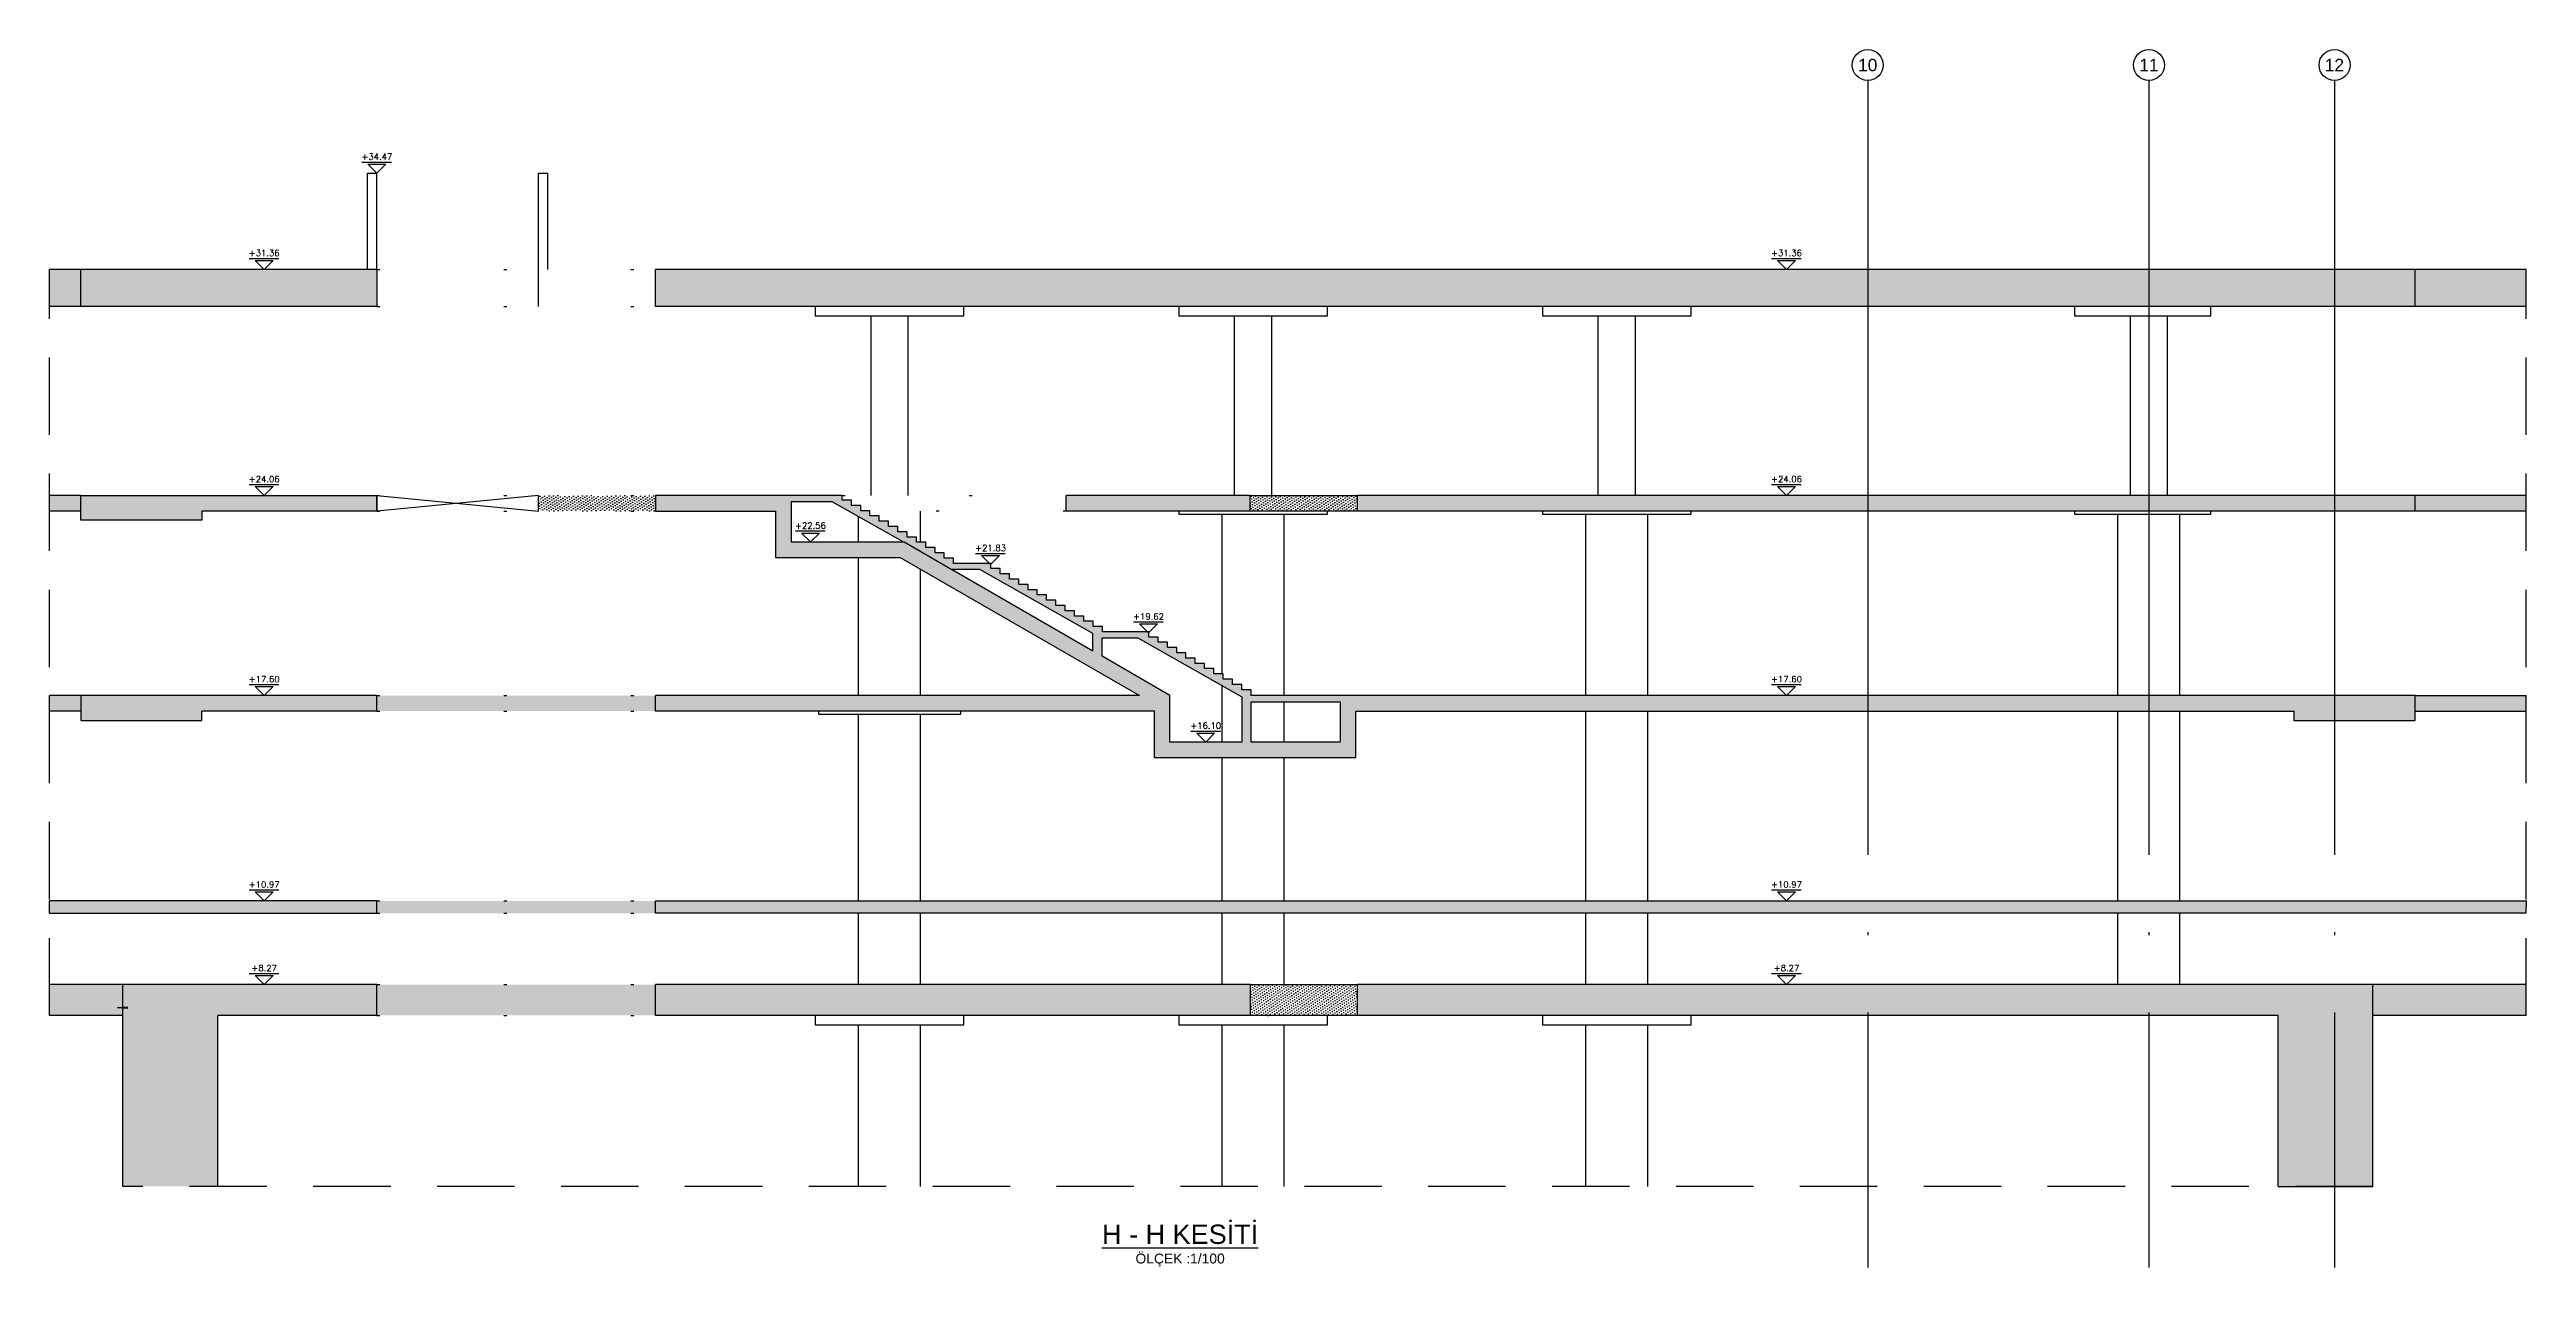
# Model space of a CAD drawing. Header units: millimetres. Extents: x 400392 to 401186, y 4543812 to 4544115.
# Drawn here: x 401105.6 to 401185.6, y 4543907.3 to 4543946.7 of the extents above; entities that cross this region are included whole.
import ezdxf
from ezdxf.enums import TextEntityAlignment as Align

# ---------------------------------------------------------------- set-up
doc = ezdxf.new("R2010")
doc.units = ezdxf.units.MM
for name, pattern in [('ACAD_ISO05W100', [33, 24, -3, 0, -3, 0, -3]), ('AKS', [3, 2.5, -0.25, 0, -0.25]), ('CIZGI', [0.4, 0.25, -0.15]), ('CONTINU', [0]), ('Dot', [4, 0, -4]), ('HIDDEN', [0.375, 0.25, -0.125])]:
    doc.linetypes.add(name, pattern=pattern)
for name, color, linetype in [('aks prota', 2, 'AKS'), ('caks prota', 4, 'Continuous'), ('görünüş prota', 4, 'Continuous'), ('iderzi_PROTA', 3, 'Continuous'), ('kesik prota', 2, 'CIZGI'), ('kesit prota', 1, 'Continuous'), ('kesit tarama prota', 252, 'Continuous'), ('kolon tarama prota', 252, 'Continuous'), ('kot prota', 4, 'Continuous'), ('PRT-CST-rc_level', 6, 'Continuous'), ('PRT-CST-rc_levermark', 4, 'Continuous'), ('st_s_su tutucu', 2, 'Continuous'), ('st_s_ölçü', 4, 'Continuous'), ('t35 prota', 3, 'Continuous'), ('taks prota', 7, 'Continuous'), ('tplan prota', 7, 'Continuous')]:
    doc.layers.add(name, color=color, linetype=linetype)
doc.styles.add('Arial', font='Arial.ttf')
doc.styles.add('OLCU', font='romanstw.shx')
doc.styles.add('TAKS', font='Arial Unicode.ttf')
pattern_1 = [(36, (401064.47961, 4543652.329636), (-0.014547592, 0.087543451), [0, -0.079375])]

# ---------------------------------------------------------------- blocks, each defined once
blk = doc.blocks.new('KOTK5')
at = {"layer": 'PRT-CST-rc_levermark'}
blk.add_line((217, 160), (-213, 160), dxfattribs=at)
blk.add_lwpolyline([(130, 130), (-130, 130), (0, 0)], close=True, dxfattribs=at)
at = {"layer": 'PRT-CST-rc_level', "style": 'OLCU'}
blk.add_attdef('000.00', text='', height=90, dxfattribs=at).set_placement((0, 193), align=Align.CENTER)
blk = doc.blocks.new('D')
at = {"layer": 'st_s_su tutucu', "linetype": 'CONTINU', "ltscale": 0.2}
for p, q in [((-39988, 52508), (-39993, 52508)), ((-39993, 52508), (-39993, 52507)), ((-39993, 52507), (-39991, 52506)), ((-39991, 52499), (-39992, 52499)), ((-39992, 52499), (-39992, 52498)), ((-39992, 52498), (-39991, 52498)), ((-39991, 52489), (-39992, 52489)), ((-39992, 52489), (-39992, 52488)), ((-39992, 52488), (-39991, 52488)), ((-39991, 52479), (-39992, 52479)), ((-39992, 52479), (-39992, 52478)), ((-39992, 52478), (-39991, 52478)), ((-39992, 52468), (-39992, 52469)), ((-39992, 52469), (-39991, 52469)), ((-39991, 52468), (-39992, 52468)), ((-39991, 52506), (-39991, 52499)), ((-39991, 52498), (-39991, 52489)), ((-39991, 52488), (-39991, 52479)), ((-39991, 52469), (-39991, 52478)), ((-39991, 52459), (-39991, 52468)), ((-39990, 52506), (-39988, 52507)), ((-39990, 52499), (-39990, 52506)), ((-39989, 52499), (-39990, 52499)), ((-39990, 52489), (-39990, 52498)), ((-39990, 52498), (-39989, 52498)), ((-39989, 52489), (-39990, 52489)), ((-39990, 52479), (-39990, 52488)), ((-39990, 52488), (-39989, 52488)), ((-39989, 52479), (-39990, 52479)), ((-39990, 52478), (-39989, 52478)), ((-39990, 52478), (-39990, 52469)), ((-39990, 52469), (-39989, 52469)), ((-39989, 52468), (-39990, 52468)), ((-39990, 52468), (-39990, 52459)), ((-39989, 52498), (-39989, 52499)), ((-39989, 52488), (-39989, 52489)), ((-39989, 52478), (-39989, 52479)), ((-39989, 52469), (-39989, 52468)), ((-39988, 52507), (-39988, 52508)), ((-39993, 52449), (-39991, 52450)), ((-39993, 52448), (-39993, 52449)), ((-39988, 52448), (-39993, 52448)), ((-39992, 52458), (-39992, 52459)), ((-39992, 52459), (-39991, 52459)), ((-39991, 52458), (-39992, 52458)), ((-39991, 52450), (-39991, 52458)), ((-39990, 52459), (-39989, 52459)), ((-39989, 52458), (-39990, 52458)), ((-39990, 52458), (-39990, 52450)), ((-39990, 52450), (-39988, 52449)), ((-39989, 52459), (-39989, 52458)), ((-39988, 52449), (-39988, 52448))]:
    blk.add_line(p, q, dxfattribs=at)
blk = doc.blocks.new('H-H Kesiti')
at = {"layer": 'kesit tarama prota'}
h = blk.add_hatch(color=256, dxfattribs=at)
h.dxf.hatch_style = 1
h.paths.add_polyline_path([(401224.72, 4543997.121), (401223.709, 4543997.121), (401223.709, 4543995.921), (401224.72, 4543995.921)])
h.paths.add_polyline_path([(401234.278, 4543997.121), (401224.72, 4543997.121), (401224.72, 4543995.921), (401234.278, 4543995.921)])
h = blk.add_hatch(color=256, dxfattribs=at)
h.dxf.hatch_style = 1
h.paths.add_polyline_path([(401300.084, 4543997.121), (401243.278, 4543997.121), (401243.278, 4543995.921), (401300.084, 4543995.921)])
h = blk.add_hatch(color=256, dxfattribs=at)
h.dxf.hatch_style = 1
h.paths.add_polyline_path([(401303.677, 4543997.121), (401300.084, 4543997.121), (401300.084, 4543995.921), (401303.677, 4543995.921)])
h = blk.add_hatch(color=256, dxfattribs=at)
h.dxf.hatch_style = 1
h.paths.add_polyline_path([(401224.718, 4543989.821), (401223.709, 4543989.821), (401223.709, 4543989.321), (401224.718, 4543989.321)])
h.paths.add_polyline_path([(401234.278, 4543989.821), (401224.718, 4543989.821), (401224.718, 4543989.021), (401228.631, 4543989.021), (401228.631, 4543989.321), (401234.278, 4543989.321)])
h = blk.add_hatch(dxfattribs=at)
h.set_pattern_fill('DOTS', color=2, scale=0.05, angle=36)
h.set_pattern_definition(pattern_1)
h.paths.add_polyline_path([(401243.278, 4543989.821), (401239.498, 4543989.821), (401239.498, 4543989.321), (401243.278, 4543989.321)])
h = blk.add_hatch(color=256, dxfattribs=at)
h.dxf.hatch_style = 1
h.paths.add_polyline_path([(401300.084, 4543983.361), (401262.501, 4543983.361), (401262.501, 4543983.551), (401262.201, 4543983.551), (401262.201, 4543983.721), (401261.901, 4543983.721), (401261.901, 4543983.891), (401261.601, 4543983.891), (401261.601, 4543984.061), (401261.301, 4543984.061), (401261.301, 4543984.231), (401261.001, 4543984.231), (401261.001, 4543984.401), (401260.701, 4543984.401), (401260.701, 4543984.571), (401260.401, 4543984.571), (401260.401, 4543984.741), (401260.101, 4543984.741), (401260.101, 4543984.911), (401259.801, 4543984.911), (401259.801, 4543985.081), (401259.501, 4543985.081), (401259.501, 4543985.251), (401259.201, 4543985.251), (401259.201, 4543985.421), (401257.701, 4543985.421), (401257.701, 4543985.591), (401257.401, 4543985.591), (401257.401, 4543985.761), (401257.101, 4543985.761), (401257.101, 4543985.931), (401256.801, 4543985.931), (401256.801, 4543986.101), (401256.501, 4543986.101), (401256.501, 4543986.271), (401256.201, 4543986.271), (401256.201, 4543986.441), (401255.901, 4543986.441), (401255.901, 4543986.611), (401255.601, 4543986.611), (401255.601, 4543986.781), (401255.301, 4543986.781), (401255.301, 4543986.951), (401255.001, 4543986.951), (401255.001, 4543987.121), (401254.701, 4543987.121), (401254.701, 4543987.291), (401254.401, 4543987.291), (401254.401, 4543987.461), (401254.101, 4543987.461), (401254.101, 4543987.631), (401252.899, 4543987.631), (401252.899, 4543987.801), (401252.599, 4543987.801), (401252.599, 4543987.971), (401252.299, 4543987.971), (401252.299, 4543988.141), (401251.999, 4543988.141), (401251.999, 4543988.311), (401251.699, 4543988.311), (401251.699, 4543988.481), (401251.399, 4543988.481), (401251.399, 4543988.651), (401251.099, 4543988.651), (401251.099, 4543988.821), (401250.799, 4543988.821), (401250.799, 4543988.991), (401250.499, 4543988.991), (401250.499, 4543989.161), (401250.199, 4543989.161), (401250.199, 4543989.331), (401249.899, 4543989.331), (401249.899, 4543989.501), (401249.599, 4543989.501), (401249.599, 4543989.671), (401249.299, 4543989.671), (401249.299, 4543989.821), (401243.278, 4543989.821), (401243.278, 4543989.321), (401247.149, 4543989.321), (401247.149, 4543987.821), (401251.173, 4543987.821), (401258.897, 4543983.361), (401243.278, 4543983.361), (401243.278, 4543982.861), (401259.384, 4543982.861), (401259.384, 4543981.361), (401265.884, 4543981.361), (401265.884, 4543982.861), (401296.171, 4543982.861), (401296.171, 4543982.561), (401300.084, 4543982.561)])
h.paths.add_polyline_path([(401252.848, 4543987.431), (401253.748, 4543987.431), (401257.393, 4543985.366), (401257.393, 4543984.807)], flags=16)
h.paths.add_polyline_path([(401257.693, 4543984.634), (401257.693, 4543985.221), (401258.848, 4543985.221), (401262.201, 4543983.322), (401262.201, 4543981.861), (401259.884, 4543981.861), (401259.884, 4543983.369)], flags=16)
h.paths.add_polyline_path([(401262.501, 4543983.161), (401265.384, 4543983.161), (401265.384, 4543981.861), (401262.501, 4543981.861)], flags=16)
h.paths.add_polyline_path([(401251.275, 4543988.321), (401247.649, 4543988.321), (401247.649, 4543989.621), (401248.981, 4543989.621)], flags=16)
h = blk.add_hatch(color=256, dxfattribs=at)
h.dxf.hatch_style = 1
h.paths.add_polyline_path([(401262.471, 4543989.821), (401256.531, 4543989.821), (401256.531, 4543989.321), (401262.471, 4543989.321)])
h.paths.add_polyline_path([(401300.084, 4543989.821), (401265.942, 4543989.821), (401265.942, 4543989.321), (401300.084, 4543989.321)])
h = blk.add_hatch(dxfattribs=at)
h.set_pattern_fill('DOTS', color=2, scale=0.05, angle=36)
h.set_pattern_definition(pattern_1)
h.paths.add_polyline_path([(401265.942, 4543989.821), (401262.471, 4543989.821), (401262.471, 4543989.321), (401265.942, 4543989.321)])
h = blk.add_hatch(color=256, dxfattribs=at)
h.dxf.hatch_style = 1
h.paths.add_polyline_path([(401303.677, 4543989.821), (401300.084, 4543989.821), (401300.084, 4543989.321), (401303.677, 4543989.321)])
h = blk.add_hatch(color=256, dxfattribs=at)
h.dxf.hatch_style = 1
h.paths.add_polyline_path([(401224.718, 4543983.361), (401223.709, 4543983.361), (401223.709, 4543982.861), (401224.718, 4543982.861)])
h.paths.add_polyline_path([(401234.278, 4543983.361), (401224.718, 4543983.361), (401224.718, 4543982.561), (401228.631, 4543982.561), (401228.631, 4543982.861), (401234.278, 4543982.861)])
h = blk.add_hatch(dxfattribs=at)
h.set_pattern_fill('DOTS', color=2, scale=0.05, angle=36)
h.set_pattern_definition(pattern_1)
h.paths.add_polyline_path([(401243.278, 4543983.361), (401234.278, 4543983.361), (401234.278, 4543982.861), (401243.278, 4543982.861)])
h = blk.add_hatch(color=256, dxfattribs=at)
h.dxf.hatch_style = 1
h.paths.add_polyline_path([(401303.677, 4543983.361), (401300.084, 4543983.361), (401300.084, 4543982.861), (401303.677, 4543982.861)])
h = blk.add_hatch(color=256, dxfattribs=at)
h.dxf.hatch_style = 1
h.paths.add_polyline_path([(401234.278, 4543976.731), (401223.709, 4543976.731), (401223.709, 4543976.331), (401234.278, 4543976.331)])
h = blk.add_hatch(dxfattribs=at)
h.set_pattern_fill('DOTS', color=2, scale=0.05, angle=36)
h.set_pattern_definition(pattern_1)
h.paths.add_polyline_path([(401243.278, 4543976.731), (401234.278, 4543976.731), (401234.278, 4543976.331), (401243.278, 4543976.331)])
h = blk.add_hatch(color=256, dxfattribs=at)
h.dxf.hatch_style = 1
h.paths.add_polyline_path([(401303.682, 4543976.731), (401243.278, 4543976.731), (401243.278, 4543976.331), (401303.677, 4543976.331)])
h = blk.add_hatch(color=256, dxfattribs=at)
h.dxf.hatch_style = 1
h.paths.add_polyline_path([(401229.137, 4543973.031), (401234.278, 4543973.031), (401234.278, 4543974.031), (401223.709, 4543974.031), (401223.709, 4543973.031), (401226.074, 4543973.031), (401226.074, 4543967.513), (401229.137, 4543967.513)])
h = blk.add_hatch(dxfattribs=at)
h.set_pattern_fill('DOTS', color=2, scale=0.05, angle=36)
h.set_pattern_definition(pattern_1)
h.paths.add_polyline_path([(401243.278, 4543974.031), (401234.278, 4543974.031), (401234.278, 4543973.031), (401243.278, 4543973.031)])
h = blk.add_hatch(color=256, dxfattribs=at)
h.dxf.hatch_style = 1
h.paths.add_polyline_path([(401262.471, 4543974.031), (401243.278, 4543974.031), (401243.278, 4543973.031), (401262.471, 4543973.031)])
h = blk.add_hatch(dxfattribs=at)
h.set_pattern_fill('DOTS', color=2, scale=0.05, angle=36)
h.set_pattern_definition(pattern_1)
h.paths.add_polyline_path([(401265.942, 4543974.031), (401262.471, 4543974.031), (401262.471, 4543973.031), (401265.942, 4543973.031)])
h = blk.add_hatch(color=256, dxfattribs=at)
h.dxf.hatch_style = 1
h.paths.add_polyline_path([(401298.723, 4543973.031), (401303.677, 4543973.031), (401303.677, 4543974.031), (401265.942, 4543974.031), (401265.942, 4543973.031), (401295.661, 4543973.031), (401295.661, 4543967.513), (401298.723, 4543967.513)])
at = {"layer": 'aks prota', "ltscale": 10}
for p, q in [((401282.413, 4544003.223), (401282.413, 4543964.894)), ((401291.493, 4544003.223), (401291.493, 4543964.894)), ((401297.485, 4544003.223), (401297.485, 4543964.894))]:
    blk.add_line(p, q, dxfattribs=at)
at = {"layer": 'caks prota', "ltscale": 0.05}
for centre in [(401282.413, 4544003.723), (401291.493, 4544003.723), (401297.485, 4544003.723)]:
    blk.add_circle(centre, 0.5, dxfattribs=at)
at = {"layer": 'görünüş prota'}
for p, q in [((401250.232, 4543989.821), (401250.232, 4543995.621)), ((401251.432, 4543989.821), (401251.432, 4543995.621)), ((401261.971, 4543989.821), (401261.971, 4543995.621)), ((401263.171, 4543989.821), (401263.171, 4543995.621)), ((401273.713, 4543989.821), (401273.713, 4543995.621)), ((401274.913, 4543989.821), (401274.913, 4543995.621)), ((401290.893, 4543989.821), (401290.893, 4543995.621)), ((401292.093, 4543989.821), (401292.093, 4543995.621)), ((401249.832, 4543988.321), (401249.832, 4543989.139)), ((401251.832, 4543988.311), (401251.832, 4543989.321)), ((401261.571, 4543984.061), (401261.571, 4543989.221)), ((401263.571, 4543983.361), (401263.571, 4543989.221)), ((401273.313, 4543983.361), (401273.313, 4543989.221)), ((401275.313, 4543983.361), (401275.313, 4543989.221)), ((401290.493, 4543983.361), (401290.493, 4543989.221)), ((401292.493, 4543983.361), (401292.493, 4543989.221)), ((401249.832, 4543983.361), (401249.832, 4543987.821)), ((401251.832, 4543983.361), (401251.832, 4543987.441)), ((401261.571, 4543981.861), (401261.571, 4543983.679)), ((401263.571, 4543981.861), (401263.571, 4543983.161)), ((401249.832, 4543976.731), (401249.832, 4543982.761)), ((401251.832, 4543976.731), (401251.832, 4543982.761)), ((401273.313, 4543976.731), (401273.313, 4543982.861)), ((401275.313, 4543976.731), (401275.313, 4543982.861)), ((401290.493, 4543976.731), (401290.493, 4543982.861)), ((401292.493, 4543976.731), (401292.493, 4543982.861)), ((401261.571, 4543976.731), (401261.571, 4543981.361)), ((401263.571, 4543976.731), (401263.571, 4543981.361)), ((401249.832, 4543974.031), (401249.832, 4543976.331)), ((401251.832, 4543974.031), (401251.832, 4543976.331)), ((401261.571, 4543974.031), (401261.571, 4543976.331)), ((401263.571, 4543974.031), (401263.571, 4543976.331)), ((401273.313, 4543974.031), (401273.313, 4543976.331)), ((401275.313, 4543974.031), (401275.313, 4543976.331)), ((401290.493, 4543974.031), (401290.493, 4543976.331)), ((401292.493, 4543974.031), (401292.493, 4543976.331)), ((401249.832, 4543967.513), (401249.832, 4543972.731)), ((401251.832, 4543967.513), (401251.832, 4543972.731)), ((401261.571, 4543967.513), (401261.571, 4543972.731)), ((401263.571, 4543967.513), (401263.571, 4543972.731)), ((401273.313, 4543967.513), (401273.313, 4543972.731)), ((401275.313, 4543967.513), (401275.313, 4543972.731))]:
    blk.add_line(p, q, dxfattribs=at)
for points in [[(401233.978, 4543997.121), (401233.978, 4544000.231)], [(401233.978, 4544000.231), (401234.278, 4544000.231)], [(401234.278, 4543997.121), (401234.278, 4544000.231)], [(401239.498, 4543995.921), (401239.498, 4544000.231)], [(401239.498, 4544000.231), (401239.798, 4544000.231)], [(401239.798, 4543997.121), (401239.798, 4544000.231)], [(401248.432, 4543995.921), (401248.432, 4543995.621), (401253.232, 4543995.621), (401253.232, 4543995.921)], [(401260.171, 4543995.921), (401260.171, 4543995.621), (401264.971, 4543995.621), (401264.971, 4543995.921)], [(401271.91, 4543995.921), (401271.91, 4543995.621), (401276.71, 4543995.621), (401276.71, 4543995.921)], [(401289.09, 4543995.921), (401289.09, 4543995.621), (401293.49, 4543995.621), (401293.49, 4543995.921)], [(401262.471, 4543989.821), (401265.942, 4543989.821)], [(401260.171, 4543989.321), (401260.171, 4543989.221), (401264.971, 4543989.221), (401264.971, 4543989.321)], [(401265.942, 4543989.321), (401262.471, 4543989.321)], [(401271.91, 4543989.321), (401271.91, 4543989.221), (401276.71, 4543989.221), (401276.71, 4543989.321)], [(401289.09, 4543989.321), (401289.09, 4543989.221), (401293.49, 4543989.221), (401293.49, 4543989.321)], [(401248.532, 4543982.861), (401248.532, 4543982.761), (401253.132, 4543982.761), (401253.132, 4543982.861)], [(401262.471, 4543974.031), (401265.942, 4543974.031)], [(401248.432, 4543973.031), (401248.432, 4543972.731), (401253.232, 4543972.731), (401253.232, 4543973.031)], [(401260.171, 4543973.031), (401260.171, 4543972.731), (401264.971, 4543972.731), (401264.971, 4543973.031)], [(401265.942, 4543973.031), (401262.471, 4543973.031)], [(401271.912, 4543973.031), (401271.912, 4543972.731), (401276.712, 4543972.731), (401276.712, 4543973.031)]]:
    blk.add_lwpolyline(points, dxfattribs=at)
at = {"layer": 'görünüş prota', "color": 4, "linetype": 'Dot'}
for points in [[(401234.278, 4543997.121), (401243.278, 4543997.121)], [(401234.278, 4543995.921), (401243.278, 4543995.921)], [(401234.278, 4543989.821), (401243.278, 4543989.821)], [(401249.299, 4543989.821), (401256.531, 4543989.821)], [(401234.278, 4543989.321), (401243.278, 4543989.321)], [(401256.531, 4543989.321), (401250.199, 4543989.321)], [(401234.278, 4543983.361), (401243.278, 4543983.361)], [(401234.278, 4543982.861), (401243.278, 4543982.861)], [(401234.278, 4543976.731), (401243.278, 4543976.731)], [(401234.278, 4543976.331), (401243.278, 4543976.331)], [(401234.278, 4543974.031), (401243.278, 4543974.031)], [(401234.278, 4543973.031), (401243.278, 4543973.031)]]:
    blk.add_lwpolyline(points, dxfattribs=at)
at = {"layer": 'iderzi_PROTA', "linetype": 'ACAD_ISO05W100', "ltscale": 2}
for p, q in [((401226.074, 4543973.031), (401226.074, 4543974.031)), ((401298.723, 4543973.031), (401298.723, 4543974.031))]:
    blk.add_line(p, q, dxfattribs=at)
at = {"layer": 'kesik prota', "ltscale": 10}
blk.add_line((401298.723, 4543967.513), (401226.074, 4543967.513), dxfattribs=at)
at = {"layer": 'kesik prota', "linetype": 'HIDDEN', "ltscale": 10}
for points in [[(401223.709, 4543973.031), (401223.709, 4543997.121)], [(401303.677, 4543973.031), (401303.677, 4543997.121)]]:
    blk.add_lwpolyline(points, dxfattribs=at)
at = {"layer": 'kesik prota', "ltscale": 10}
blk.add_lwpolyline([(401251.275, 4543988.321), (401251.306, 4543988.321), (401252.912, 4543987.394)], dxfattribs=at)
at = {"layer": 'kesit prota', "color": 1}
for p, q in [((401234.278, 4543997.121), (401223.709, 4543997.121)), ((401234.278, 4543997.121), (401234.278, 4543995.921)), ((401303.677, 4543997.121), (401243.278, 4543997.121)), ((401243.278, 4543995.921), (401243.278, 4543997.121)), ((401234.278, 4543995.921), (401223.709, 4543995.921)), ((401303.677, 4543995.921), (401243.278, 4543995.921)), ((401262.471, 4543989.821), (401256.531, 4543989.821)), ((401256.531, 4543989.321), (401256.531, 4543989.821)), ((401262.471, 4543989.321), (401262.471, 4543989.821)), ((401303.677, 4543989.821), (401265.942, 4543989.821)), ((401265.942, 4543989.321), (401265.942, 4543989.821)), ((401300.084, 4543989.321), (401300.084, 4543989.821)), ((401262.471, 4543989.321), (401256.531, 4543989.321)), ((401303.677, 4543989.321), (401265.942, 4543989.321)), ((401224.718, 4543983.361), (401223.709, 4543983.361)), ((401234.278, 4543982.861), (401234.278, 4543983.361)), ((401243.278, 4543982.861), (401243.278, 4543983.361)), ((401224.718, 4543982.861), (401223.709, 4543982.861)), ((401234.278, 4543982.861), (401228.631, 4543982.861)), ((401259.384, 4543982.861), (401243.278, 4543982.861)), ((401259.384, 4543981.361), (401259.384, 4543982.861)), ((401265.884, 4543981.361), (401265.884, 4543982.861)), ((401259.384, 4543981.361), (401265.884, 4543981.361)), ((401234.278, 4543974.031), (401223.709, 4543974.031)), ((401234.278, 4543973.031), (401234.278, 4543974.031)), ((401262.471, 4543974.031), (401243.278, 4543974.031)), ((401243.278, 4543973.031), (401243.278, 4543974.031)), ((401262.471, 4543974.031), (401262.471, 4543973.031)), ((401303.677, 4543974.031), (401265.942, 4543974.031)), ((401265.942, 4543973.031), (401265.942, 4543974.031)), ((401226.074, 4543973.031), (401223.709, 4543973.031)), ((401226.074, 4543967.513), (401226.074, 4543973.031)), ((401234.278, 4543973.031), (401229.137, 4543973.031)), ((401229.137, 4543967.513), (401229.137, 4543973.031)), ((401262.471, 4543973.031), (401243.278, 4543973.031)), ((401295.661, 4543973.031), (401265.942, 4543973.031)), ((401295.661, 4543967.513), (401295.661, 4543973.031)), ((401303.677, 4543973.031), (401298.723, 4543973.031)), ((401298.723, 4543967.513), (401298.723, 4543973.031))]:
    blk.add_line(p, q, dxfattribs=at)
at = {"layer": 'kesit prota'}
for p, q in [((401224.72, 4543995.921), (401224.72, 4543997.121)), ((401300.084, 4543995.921), (401300.084, 4543997.121))]:
    blk.add_line(p, q, dxfattribs=at)
at = {"layer": 'kesit prota', "color": 1}
for points in [[(401224.718, 4543989.821), (401223.709, 4543989.821)], [(401224.718, 4543989.321), (401223.709, 4543989.321)], [(401247.149, 4543989.321), (401247.149, 4543987.821), (401251.173, 4543987.821), (401258.897, 4543983.361), (401243.278, 4543983.361)], [(401253.748, 4543987.431), (401252.848, 4543987.431), (401257.393, 4543984.807), (401257.393, 4543985.366), (401253.748, 4543987.431)], [(401259.884, 4543983.369), (401257.693, 4543984.634), (401257.693, 4543985.221), (401258.848, 4543985.221), (401262.201, 4543983.322), (401262.201, 4543981.861)], [(401262.201, 4543981.861), (401259.884, 4543981.861), (401259.884, 4543983.361)]]:
    blk.add_lwpolyline(points, dxfattribs=at)
for points in [[(401224.718, 4543989.821), (401234.278, 4543989.821), (401234.278, 4543989.321), (401228.631, 4543989.321), (401228.631, 4543989.021), (401224.718, 4543989.021)], [(401251.275, 4543988.321), (401248.981, 4543989.621), (401247.649, 4543989.621), (401247.649, 4543988.321)], [(401262.501, 4543983.161), (401265.384, 4543983.161), (401265.384, 4543981.861), (401262.501, 4543981.861)]]:
    blk.add_lwpolyline(points, close=True, dxfattribs=at)
at = {"layer": 'kesit prota'}
for points in [[(401265.884, 4543982.861), (401296.171, 4543982.861), (401296.171, 4543982.561), (401300.084, 4543982.561), (401300.084, 4543983.361), (401262.501, 4543983.361), (401262.501, 4543983.551), (401262.201, 4543983.551), (401262.201, 4543983.721), (401261.901, 4543983.721), (401261.901, 4543983.891), (401261.601, 4543983.891), (401261.601, 4543984.061), (401261.301, 4543984.061), (401261.301, 4543984.231), (401261.001, 4543984.231), (401261.001, 4543984.401), (401260.701, 4543984.401), (401260.701, 4543984.571), (401260.401, 4543984.571), (401260.401, 4543984.741), (401260.101, 4543984.741), (401260.101, 4543984.911), (401259.801, 4543984.911), (401259.801, 4543985.081), (401259.501, 4543985.081), (401259.501, 4543985.251), (401259.201, 4543985.251), (401259.201, 4543985.421), (401257.701, 4543985.421), (401257.701, 4543985.591), (401257.401, 4543985.591), (401257.401, 4543985.761), (401257.101, 4543985.761), (401257.101, 4543985.931), (401256.801, 4543985.931), (401256.801, 4543986.101), (401256.501, 4543986.101), (401256.501, 4543986.271), (401256.201, 4543986.271), (401256.201, 4543986.441), (401255.901, 4543986.441), (401255.901, 4543986.611), (401255.601, 4543986.611), (401255.601, 4543986.781), (401255.301, 4543986.781), (401255.301, 4543986.951), (401255.001, 4543986.951), (401255.001, 4543987.121), (401254.701, 4543987.121), (401254.701, 4543987.291), (401254.401, 4543987.291), (401254.401, 4543987.461), (401254.101, 4543987.461), (401254.101, 4543987.631), (401252.899, 4543987.631), (401252.899, 4543987.801), (401252.599, 4543987.801), (401252.599, 4543987.971), (401252.299, 4543987.971), (401252.299, 4543988.141), (401251.999, 4543988.141), (401251.999, 4543988.311), (401251.699, 4543988.311), (401251.699, 4543988.481), (401251.399, 4543988.481), (401251.399, 4543988.651), (401251.099, 4543988.651), (401251.099, 4543988.821), (401250.799, 4543988.821), (401250.799, 4543988.991), (401250.499, 4543988.991), (401250.499, 4543989.161), (401250.199, 4543989.161), (401250.199, 4543989.331), (401249.899, 4543989.331), (401249.899, 4543989.501), (401249.599, 4543989.501), (401249.599, 4543989.671), (401249.299, 4543989.671), (401249.299, 4543989.821), (401243.278, 4543989.821), (401243.278, 4543989.321), (401247.149, 4543989.321)], [(401234.278, 4543983.361), (401224.718, 4543983.361), (401224.718, 4543982.561), (401228.631, 4543982.561), (401228.631, 4543982.861)], [(401300.084, 4543983.361), (401303.677, 4543983.361)], [(401300.084, 4543982.861), (401303.677, 4543982.861)], [(401223.709, 4543976.331), (401234.278, 4543976.331), (401234.278, 4543976.731), (401223.709, 4543976.731)], [(401303.677, 4543976.331), (401243.278, 4543976.331), (401243.278, 4543976.731), (401303.682, 4543976.731)], [(401303.677, 4543976.331), (401303.682, 4543976.731)], [(401303.677, 4543973.031), (401303.677, 4543974.031)]]:
    blk.add_lwpolyline(points, dxfattribs=at)
at = {"layer": 'kesit tarama prota'}
for points in [[(401223.709, 4543995.921), (401223.709, 4543997.121)], [(401303.677, 4543995.921), (401303.677, 4543997.121)], [(401223.709, 4543989.321), (401223.709, 4543989.821)], [(401303.677, 4543989.321), (401303.677, 4543989.821)], [(401223.709, 4543982.861), (401223.709, 4543983.361)], [(401303.677, 4543982.861), (401303.677, 4543983.361)], [(401223.709, 4543976.331), (401223.709, 4543976.731)], [(401295.661, 4543967.513), (401298.723, 4543967.513)]]:
    blk.add_lwpolyline(points, dxfattribs=at)
at = {"layer": 'kolon tarama prota', "color": 2}
blk.add_lwpolyline([(401234.278, 4543989.321), (401234.278, 4543989.821), (401239.498, 4543989.321), (401239.498, 4543989.821), (401234.278, 4543989.321), (401234.278, 4543989.821)], dxfattribs=at)
at = {"layer": 'kot prota', "linetype": 'CONTINU', "ltscale": 0.1}
ref = blk.add_blockref('KOTK5', (401234.278, 4544000.231), dxfattribs=dict(at, xscale=-0.002222222222222221, yscale=0.002222222222222221, zscale=0.002222222222222222, rotation=1.399620875197627e-05))
ref.add_attrib('000.00', '+34.47', dxfattribs={"layer": 'PRT-CST-rc_level', "height": 0.2, "rotation": 0.00001, "style": 'OLCU'}).set_placement((401234.278, 4544000.661), align=Align.CENTER)
ref = blk.add_blockref('KOTK5', (401230.64, 4543997.121), dxfattribs=dict(at, xscale=-0.002222222222222222, yscale=0.002222222222222222, zscale=0.002222222222222222, rotation=359.9999999999902))
ref.add_attrib('000.00', '+31.36', dxfattribs={"layer": 'PRT-CST-rc_level', "height": 0.2, "style": 'OLCU'}).set_placement((401230.64, 4543997.551), align=Align.CENTER)
ref = blk.add_blockref('KOTK5', (401279.792, 4543997.121), dxfattribs=dict(at, xscale=-0.002222222222222222, yscale=0.002222222222222222, zscale=0.002222222222222222, rotation=359.9999999999902))
ref.add_attrib('000.00', '+31.36', dxfattribs={"layer": 'PRT-CST-rc_level', "height": 0.2, "style": 'OLCU'}).set_placement((401279.792, 4543997.551), align=Align.CENTER)
ref = blk.add_blockref('KOTK5', (401230.64, 4543989.821), dxfattribs=dict(at, xscale=-0.002222222222222222, yscale=0.002222222222222222, zscale=0.002222222222222222, rotation=359.9999999999902))
ref.add_attrib('000.00', '+24.06', dxfattribs={"layer": 'PRT-CST-rc_level', "height": 0.2, "style": 'OLCU'}).set_placement((401230.64, 4543990.251), align=Align.CENTER)
ref = blk.add_blockref('KOTK5', (401279.792, 4543989.821), dxfattribs=dict(at, xscale=-0.002222222222222222, yscale=0.002222222222222222, zscale=0.002222222222222222, rotation=359.9999999999902))
ref.add_attrib('000.00', '+24.06', dxfattribs={"layer": 'PRT-CST-rc_level', "height": 0.2, "style": 'OLCU'}).set_placement((401279.792, 4543990.251), align=Align.CENTER)
ref = blk.add_blockref('KOTK5', (401248.276, 4543988.321), dxfattribs=dict(at, xscale=-0.002222222222222222, yscale=0.002222222222222222, zscale=0.002222222222222222, rotation=359.9999999999902))
ref.add_attrib('000.00', '+22.56', dxfattribs={"layer": 'PRT-CST-rc_level', "height": 0.2, "style": 'OLCU'}).set_placement((401248.276, 4543988.751), align=Align.CENTER)
ref = blk.add_blockref('KOTK5', (401254.093, 4543987.594), dxfattribs=dict(at, xscale=-0.002222222222222222, yscale=0.002222222222222222, zscale=0.002222222222222222, rotation=359.9999999999902))
ref.add_attrib('000.00', '+21.83', dxfattribs={"layer": 'PRT-CST-rc_level', "height": 0.2, "style": 'OLCU'}).set_placement((401254.093, 4543988.024), align=Align.CENTER)
ref = blk.add_blockref('KOTK5', (401259.193, 4543985.384), dxfattribs=dict(at, xscale=-0.002222222222222222, yscale=0.002222222222222222, zscale=0.002222222222222222, rotation=359.9999999999902))
ref.add_attrib('000.00', '+19.62', dxfattribs={"layer": 'PRT-CST-rc_level', "height": 0.2, "style": 'OLCU'}).set_placement((401259.193, 4543985.814), align=Align.CENTER)
ref = blk.add_blockref('KOTK5', (401230.64, 4543983.361), dxfattribs=dict(at, xscale=-0.002222222222222222, yscale=0.002222222222222222, zscale=0.002222222222222222, rotation=359.9999999999902))
ref.add_attrib('000.00', '+17.60', dxfattribs={"layer": 'PRT-CST-rc_level', "height": 0.2, "style": 'OLCU'}).set_placement((401230.64, 4543983.791), align=Align.CENTER)
ref = blk.add_blockref('KOTK5', (401279.792, 4543983.361), dxfattribs=dict(at, xscale=-0.002222222222222222, yscale=0.002222222222222222, zscale=0.002222222222222222, rotation=359.9999999999902))
ref.add_attrib('000.00', '+17.60', dxfattribs={"layer": 'PRT-CST-rc_level', "height": 0.2, "style": 'OLCU'}).set_placement((401279.792, 4543983.791), align=Align.CENTER)
ref = blk.add_blockref('KOTK5', (401261.038, 4543981.861), dxfattribs=dict(at, xscale=-0.002222222222222222, yscale=0.002222222222222222, zscale=0.002222222222222222, rotation=359.9999999999902))
ref.add_attrib('000.00', '+16.10', dxfattribs={"layer": 'PRT-CST-rc_level', "height": 0.2, "style": 'OLCU'}).set_placement((401261.038, 4543982.291), align=Align.CENTER)
ref = blk.add_blockref('KOTK5', (401230.64, 4543976.731), dxfattribs=dict(at, xscale=-0.002222222222222222, yscale=0.002222222222222222, zscale=0.002222222222222222, rotation=359.9999999999902))
ref.add_attrib('000.00', '+10.97', dxfattribs={"layer": 'PRT-CST-rc_level', "height": 0.2, "style": 'OLCU'}).set_placement((401230.64, 4543977.161), align=Align.CENTER)
ref = blk.add_blockref('KOTK5', (401279.792, 4543976.731), dxfattribs=dict(at, xscale=-0.002222222222222222, yscale=0.002222222222222222, zscale=0.002222222222222222, rotation=359.9999999999902))
ref.add_attrib('000.00', '+10.97', dxfattribs={"layer": 'PRT-CST-rc_level', "height": 0.2, "style": 'OLCU'}).set_placement((401279.792, 4543977.161), align=Align.CENTER)
ref = blk.add_blockref('KOTK5', (401230.64, 4543974.031), dxfattribs=dict(at, xscale=-0.002222222222222222, yscale=0.002222222222222222, zscale=0.002222222222222222, rotation=359.9999999999902))
ref.add_attrib('000.00', '+8.27', dxfattribs={"layer": 'PRT-CST-rc_level', "height": 0.2, "style": 'OLCU'}).set_placement((401230.64, 4543974.461), align=Align.CENTER)
ref = blk.add_blockref('KOTK5', (401279.792, 4543974.031), dxfattribs=dict(at, xscale=-0.002222222222222222, yscale=0.002222222222222222, zscale=0.002222222222222222, rotation=359.9999999999902))
ref.add_attrib('000.00', '+8.27', dxfattribs={"layer": 'PRT-CST-rc_level', "height": 0.2, "style": 'OLCU'}).set_placement((401279.792, 4543974.461), align=Align.CENTER)
at = {"layer": 'st_s_ölçü', "xscale": 0.004999999999999998, "yscale": 0.004999999999999998, "zscale": 0.004999999999999998, "rotation": 270}
blk.add_blockref('D', (400963.683, 4543773.33), dxfattribs=at)
at = {"layer": 't35 prota', "style": 'Arial'}
blk.add_text('ÖLÇEK :1/100', height=0.32, rotation=0.01179, dxfattribs=at).set_placement((401260.212, 4543965.168), align=Align.MIDDLE)
at = {"layer": 'taks prota', "style": 'TAKS'}
for s, p in [('10', (401282.413, 4544003.723)), ('11', (401291.493, 4544003.723)), ('12', (401297.482, 4544003.723))]:
    blk.add_text(s, height=0.4, dxfattribs=at).set_placement(p, align=Align.MIDDLE_CENTER)
at = {"layer": 'tplan prota', "style": 'Arial'}
blk.add_text('%%UH - H KESİTİ', height=0.625, rotation=0.01179, dxfattribs=at).set_placement((401260.212, 4543966.043), align=Align.MIDDLE)

msp = doc.modelspace()

# ---------------------------------------------------------------- block references
msp.add_blockref('H-H Kesiti', (-118.09383, -57.5588))

doc.saveas('drawing.dxf')
